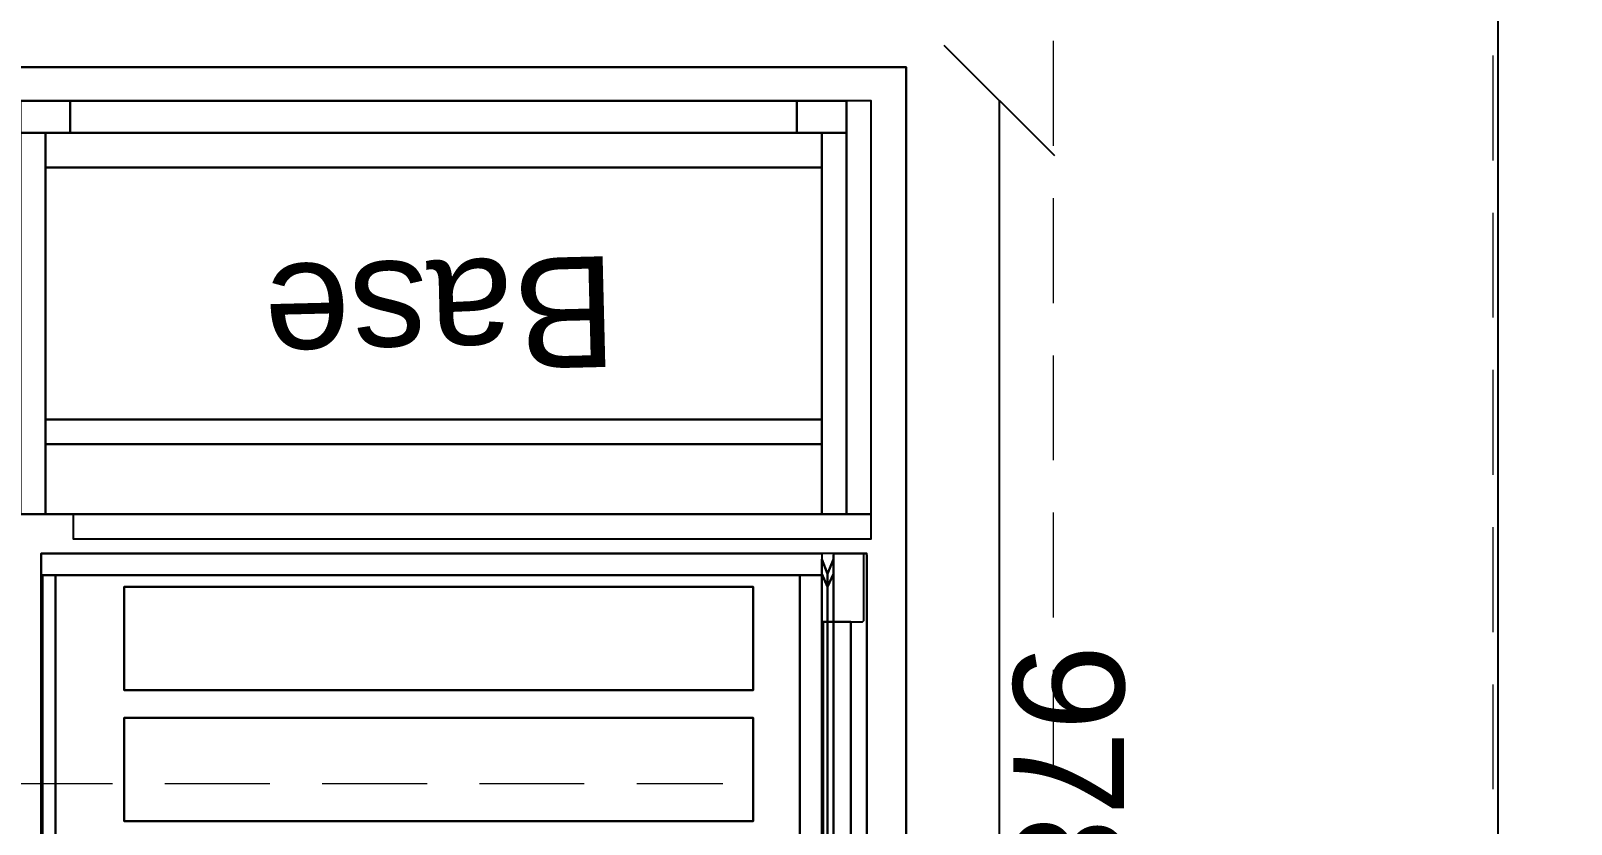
# Model space of a CAD drawing. Header units: millimetres. Extents: x -5841 to 140562, y 1006 to 102310.
# Drawn here: x 100590 to 101710, y 14744 to 15321 of the extents above; entities that cross this region are included whole.
import ezdxf

# ---------------------------------------------------------------- set-up
doc = ezdxf.new("R2010")
doc.units = ezdxf.units.MM
doc.header["$LTSCALE"] = 10
for name, color, linetype in [('PDF18_0', 7, 'Continuous'), ('PDF18_1-Dim-01', 7, 'Continuous'), ('PDF18_1-EeAa_3D-01', 7, 'Continuous'), ('PDF18_1-Electrical_App-01', 7, 'Continuous'), ('PDF18_Text', 7, 'Continuous')]:
    doc.layers.add(name, color=color, linetype=linetype)
for name, color, linetype, true_color in [('PDF18_1-Base-01', 7, 'Continuous', 0xddc16e), ('PDF18_1-Cab-01', 7, 'Continuous', 0x545454), ('PDF18_1-Cab_2D-01', 7, 'Continuous', 0x545454), ('PDF18_1-Cab_Back-01', 7, 'Continuous', 0xddc16e), ('PDF18_1-Cab_Frame-01', 7, 'Continuous', 0xddc16e), ('PDF18_1-Cab_Front-01', 7, 'Continuous', 0xddc16e), ('PDF18_1-Cab_IComp-01', 7, 'Continuous', 0xddc16e), ('PDF18_1-Cab_Inside-01', 7, 'Continuous', 0xddc16e), ('PDF18_1-Cab_Outside-01', 7, 'Continuous', 0xddc16e), ('PDF18_1-Shape-01', 140, 'Continuous', 0x00bfff), ('PDF18_KD - WALL - LOADBEARING', 7, 'Continuous', 0xc0ab87)]:
    doc.layers.add(name, color=color, linetype=linetype, true_color=true_color)
doc.styles.add('PDF ArialMT', font='arial.ttf')
picture_1 = doc.add_image_def('image2.png', size_in_pixel=(2281, 605))

msp = doc.modelspace()

# ---------------------------------------------------------------- linework, layer by layer
at = {"layer": 'PDF18_0', "color": 0, "lineweight": 0, "true_color": 0x939598}
for points in [[(101333.38219, 15237.27004), (101333.38219, 15313.46811)], [(101652.99076, 15226.68697), (101652.99076, 15302.88504)], [(101333.38219, 15122.97293), (101333.38219, 15199.171)], [(101652.99076, 15112.38987), (101652.99076, 15188.58794)], [(101333.38219, 15008.67582), (101333.38219, 15084.8739)], [(101652.99076, 14998.09276), (101652.99076, 15074.29083)], [(101333.38219, 14894.37872), (101333.38219, 14970.57679)], [(101652.99076, 14883.79565), (101652.99076, 14959.99372)], [(101333.38219, 14780.08161), (101333.38219, 14856.27968)], [(101652.99076, 14769.49855), (101652.99076, 14845.69662)], [(100573.51809, 14773.73177), (100649.71616, 14773.73177)], [(100687.8152, 14773.73177), (100764.01327, 14773.73177)], [(100802.1123, 14773.73177), (100878.31038, 14773.73177)], [(100916.40941, 14773.73177), (100992.60748, 14773.73177)], [(101030.70652, 14773.73177), (101093.1466, 14773.73177)]]:
    msp.add_lwpolyline(points, dxfattribs=at)
at = {"layer": 'PDF18_0', "lineweight": 25}
msp.add_lwpolyline([(100005.20748, 15294.41859), (100005.20748, 14657.31806), (98984.99998, 14657.31806), (98984.99998, 15294.41859), (97782.76376, 15294.41859), (97782.76376, 14292.2023), (101226.49323, 14292.2023), (101226.49323, 15294.41859)], close=True, dxfattribs=at)
at = {"layer": 'PDF18_1-Base-01', "lineweight": 25}
msp.add_lwpolyline([(101165.11145, 15221.39544), (100601.03406, 15221.39544), (100601.03406, 15038.30841), (101165.11145, 15038.30841)], close=True, dxfattribs=at)
at = {"layer": 'PDF18_1-Cab-01', "lineweight": 25}
for points in [[(101183.10266, 15270.07754), (100583.04285, 15270.07754), (100583.04285, 14969.51848), (101183.10266, 14969.51848)], [(101201.09387, 15270.07754), (101183.10266, 15270.07754), (101183.10266, 14969.51848), (101201.09387, 14969.51848)], [(100621.14189, 14969.51848), (100621.14189, 14951.52727), (101201.09387, 14951.52727), (101201.09387, 14969.51848)]]:
    msp.add_lwpolyline(points, close=True, dxfattribs=at)
at = {"layer": 'PDF18_1-Cab_2D-01', "lineweight": 25}
for points in [[(101183.10266, 14969.51848), (101183.10266, 15270.07754), (100583.04285, 15270.07754), (100583.04285, 14969.51848)], [(101201.09387, 14969.51848), (101201.09387, 15270.07754), (101183.10266, 15270.07754), (101183.10266, 14969.51848)], [(101201.09387, 14969.51848), (100621.14189, 14969.51848), (100621.14189, 14951.52727), (101201.09387, 14951.52727)]]:
    msp.add_lwpolyline(points, close=True, dxfattribs=at)
at = {"layer": 'PDF18_1-Cab_Back-01', "lineweight": 25}
msp.add_lwpolyline([(100601.03406, 15020.3172), (100601.03406, 15038.30841), (101165.11145, 15038.30841), (101165.11145, 15020.3172), (100601.03406, 15020.3172), (101165.11145, 15020.3172), (101165.11145, 15038.30841), (101165.11145, 15020.3172), (101165.11145, 15038.30841), (100601.03406, 15038.30841), (100601.03406, 15020.3172), (100601.03406, 15038.30841), (100601.03406, 15020.3172), (100601.03406, 15038.30841), (101165.11145, 15038.30841), (101165.11145, 15020.3172), (100601.03406, 15020.3172), (101165.11145, 15020.3172), (101165.11145, 15038.30841), (100601.03406, 15038.30841), (100601.03406, 15020.3172), (101165.11145, 15020.3172), (101165.11145, 15038.30841), (101165.11145, 15020.3172), (100601.03406, 15020.3172), (101165.11145, 15020.3172)], dxfattribs=at)
at = {"layer": 'PDF18_1-Cab_Frame-01', "lineweight": 25}
for points in [[(100547.06043, 15270.07754), (100547.06043, 15246.7948), (100547.06043, 15270.07754), (100547.06043, 15246.7948), (100583.04285, 15246.7948), (100583.04285, 15270.07754), (100583.04285, 15246.7948), (100583.04285, 15270.07754), (100583.04285, 15246.7948), (100619.02527, 15246.7948), (100619.02527, 15270.07754), (100619.02527, 15246.7948), (100619.02527, 15270.07754), (100619.02527, 15246.7948), (101147.12024, 15246.7948), (101147.12024, 15270.07754), (101147.12024, 15246.7948), (101147.12024, 15270.07754), (101147.12024, 15246.7948), (101183.10266, 15246.7948), (101183.10266, 15270.07754)], [(100619.02527, 15270.07754), (100583.04285, 15270.07754), (100619.02527, 15270.07754)], [(100619.02527, 15270.07754), (100583.04285, 15270.07754), (100619.02527, 15270.07754)], [(100619.02527, 15270.07754), (100619.02527, 15246.7948), (100619.02527, 15270.07754), (100619.02527, 15246.7948), (101147.12024, 15246.7948), (101147.12024, 15270.07754)], [(100619.02527, 15270.07754), (100619.02527, 15246.7948), (100619.02527, 15270.07754)], [(100619.02527, 15270.07754), (100619.02527, 15246.7948), (100619.02527, 15270.07754)], [(101147.12024, 15270.07754), (100619.02527, 15270.07754), (101147.12024, 15270.07754)], [(101183.10266, 15270.07754), (101147.12024, 15270.07754), (101183.10266, 15270.07754)], [(101147.12024, 15270.07754), (101147.12024, 15246.7948), (101147.12024, 15270.07754)], [(101183.10266, 15270.07754), (101147.12024, 15270.07754), (101183.10266, 15270.07754)], [(101183.10266, 15246.7948), (101147.12024, 15246.7948), (100619.02527, 15246.7948), (100583.04285, 15246.7948), (100547.06043, 15246.7948), (100218.9854, 15246.7948)], [(100619.02527, 15246.7948), (100583.04285, 15246.7948), (100619.02527, 15246.7948)], [(101147.12024, 15246.7948), (100619.02527, 15246.7948)], [(101147.12024, 15246.7948), (100619.02527, 15246.7948), (101147.12024, 15246.7948)], [(101147.12024, 15246.7948), (100619.02527, 15246.7948), (101147.12024, 15246.7948)], [(101183.10266, 15246.7948), (101147.12024, 15246.7948), (101183.10266, 15246.7948)]]:
    msp.add_lwpolyline(points, dxfattribs=at)
for points in [[(100619.02527, 15270.07754), (100619.02527, 15246.7948), (100583.04285, 15246.7948), (100583.04285, 15270.07754)], [(100619.02527, 15270.07754), (100619.02527, 15246.7948), (100583.04285, 15246.7948), (100583.04285, 15270.07754), (100619.02527, 15270.07754), (100583.04285, 15270.07754), (100583.04285, 15246.7948), (100619.02527, 15246.7948), (100619.02527, 15270.07754), (100619.02527, 15246.7948)], [(101147.12024, 15270.07754), (101147.12024, 15246.7948), (100619.02527, 15246.7948), (100619.02527, 15270.07754)], [(101147.12024, 15270.07754), (100619.02527, 15270.07754), (101147.12024, 15270.07754), (101147.12024, 15246.7948), (100619.02527, 15246.7948), (100619.02527, 15270.07754)], [(101147.12024, 15270.07754), (100619.02527, 15270.07754), (101147.12024, 15270.07754), (101147.12024, 15246.7948), (100619.02527, 15246.7948), (100619.02527, 15270.07754), (101147.12024, 15270.07754), (100619.02527, 15270.07754), (100619.02527, 15246.7948), (101147.12024, 15246.7948), (101147.12024, 15270.07754), (101147.12024, 15246.7948)], [(101147.12024, 15270.07754), (100619.02527, 15270.07754), (101147.12024, 15270.07754), (101147.12024, 15246.7948), (100619.02527, 15246.7948), (100619.02527, 15270.07754), (101147.12024, 15270.07754), (100619.02527, 15270.07754), (100619.02527, 15246.7948), (101147.12024, 15246.7948), (101147.12024, 15270.07754), (101147.12024, 15246.7948)], [(101183.10266, 15270.07754), (101183.10266, 15246.7948), (101147.12024, 15246.7948), (101147.12024, 15270.07754)], [(101183.10266, 15270.07754), (101183.10266, 15246.7948), (101147.12024, 15246.7948), (101147.12024, 15270.07754), (101183.10266, 15270.07754), (101147.12024, 15270.07754), (101147.12024, 15246.7948), (101183.10266, 15246.7948), (101183.10266, 15270.07754), (101183.10266, 15246.7948)]]:
    msp.add_lwpolyline(points, close=True, dxfattribs=at)
at = {"layer": 'PDF18_1-Cab_Front-01', "lineweight": 25}
msp.add_lwpolyline([(100583.04285, 15246.7948), (100601.03406, 15246.7948), (100583.04285, 15246.7948), (100601.03406, 15246.7948)], dxfattribs=at)
for points in [[(101165.11145, 15246.7948), (100601.03406, 15246.7948), (101165.11145, 15246.7948), (100601.03406, 15246.7948)], [(101165.11145, 15246.7948), (100601.03406, 15246.7948), (101165.11145, 15246.7948), (100601.03406, 15246.7948)], [(101183.10266, 15246.7948), (101165.11145, 15246.7948), (101183.10266, 15246.7948), (101165.11145, 15246.7948)]]:
    msp.add_lwpolyline(points, close=True, dxfattribs=at)
at = {"layer": 'PDF18_1-Cab_IComp-01', "lineweight": 25}
for points in [[(100601.03406, 15038.30841), (100601.03406, 15221.39544), (101165.11145, 15221.39544), (101165.11145, 15038.30841)], [(101165.11145, 15038.30841), (101165.11145, 15221.39544), (100601.03406, 15221.39544), (100601.03406, 15038.30841), (101165.11145, 15038.30841), (101165.11145, 15221.39544)], [(100601.03406, 15038.30841), (101165.11145, 15038.30841), (100601.03406, 15038.30841), (100601.03406, 15221.39544), (101165.11145, 15221.39544), (101165.11145, 15038.30841)], [(101165.11145, 15038.30841), (101165.11145, 15221.39544), (100601.03406, 15221.39544), (100601.03406, 15038.30841), (101165.11145, 15038.30841), (101165.11145, 15221.39544)]]:
    msp.add_lwpolyline(points, close=True, dxfattribs=at)
for points in [[(101165.11145, 15221.39544), (100601.03406, 15221.39544), (101165.11145, 15221.39544)], [(100601.03406, 15221.39544), (100601.03406, 15038.30841), (100601.03406, 15221.39544)], [(101165.11145, 15221.39544), (100601.03406, 15221.39544), (101165.11145, 15221.39544)], [(100601.03406, 15221.39544), (100601.03406, 15038.30841), (100601.03406, 15221.39544)], [(100601.03406, 15038.30841), (101165.11145, 15038.30841), (100601.03406, 15038.30841)]]:
    msp.add_lwpolyline(points, dxfattribs=at)
at = {"layer": 'PDF18_1-Cab_Inside-01', "lineweight": 25}
for points in [[(100601.03406, 14969.51848), (100601.03406, 15246.7948), (101165.11145, 15246.7948), (101165.11145, 14969.51848), (100601.03406, 14969.51848), (100601.03406, 15246.7948), (101165.11145, 15246.7948), (101165.11145, 14969.51848)], [(101165.11145, 14969.51848), (101165.11145, 15246.7948), (100601.03406, 15246.7948), (100601.03406, 14969.51848), (101165.11145, 14969.51848), (101165.11145, 15246.7948), (100601.03406, 15246.7948), (100601.03406, 14969.51848)]]:
    msp.add_lwpolyline(points, close=True, dxfattribs=at)
at = {"layer": 'PDF18_1-Cab_Outside-01', "lineweight": 25}
for points in [[(100583.04285, 14969.51848), (100583.04285, 15246.7948), (100601.03406, 15246.7948), (100601.03406, 14969.51848)], [(101165.11145, 14969.51848), (101165.11145, 15246.7948), (100601.03406, 15246.7948), (100601.03406, 14969.51848), (101165.11145, 14969.51848), (101165.11145, 15246.7948)], [(101165.11145, 14969.51848), (101165.11145, 15246.7948), (100601.03406, 15246.7948), (100601.03406, 14969.51848), (101165.11145, 14969.51848), (101165.11145, 15246.7948)], [(100601.03406, 14969.51848), (100601.03406, 15246.7948), (101165.11145, 15246.7948), (101165.11145, 14969.51848)], [(100601.03406, 14969.51848), (101165.11145, 14969.51848), (100601.03406, 14969.51848), (100601.03406, 15246.7948), (101165.11145, 15246.7948), (101165.11145, 14969.51848)], [(101183.10266, 14969.51848), (101165.11145, 14969.51848), (101165.11145, 15246.7948), (101183.10266, 15246.7948)]]:
    msp.add_lwpolyline(points, close=True, dxfattribs=at)
for points in [[(100601.03406, 14969.51848), (100601.03406, 15246.7948), (100583.04285, 15246.7948), (100601.03406, 15246.7948), (100601.03406, 14969.51848), (100583.04285, 14969.51848), (100601.03406, 14969.51848), (100601.03406, 15246.7948), (100583.04285, 15246.7948), (100583.04285, 14969.51848), (100601.03406, 14969.51848), (100583.04285, 14969.51848), (100583.04285, 15246.7948), (100583.04285, 14969.51848), (100583.04285, 15246.7948), (100583.04285, 14969.51848), (100601.03406, 14969.51848), (100583.04285, 14969.51848)], [(100601.03406, 15246.7948), (100601.03406, 14969.51848), (100601.03406, 15246.7948)], [(100601.03406, 15246.7948), (100601.03406, 14969.51848), (100601.03406, 15246.7948)], [(100601.03406, 15246.7948), (100601.03406, 14969.51848), (100601.03406, 15246.7948)], [(100601.03406, 15246.7948), (100601.03406, 14969.51848), (100601.03406, 15246.7948)], [(101183.10266, 15246.7948), (101165.11145, 15246.7948), (101165.11145, 14969.51848), (101183.10266, 14969.51848), (101183.10266, 15246.7948), (101183.10266, 14969.51848), (101165.11145, 14969.51848), (101165.11145, 15246.7948), (101183.10266, 15246.7948), (101183.10266, 14969.51848), (101183.10266, 15246.7948), (101165.11145, 15246.7948), (101165.11145, 14969.51848), (101183.10266, 14969.51848), (101165.11145, 14969.51848), (101183.10266, 14969.51848), (101183.10266, 15246.7948), (101183.10266, 14969.51848)], [(101165.11145, 14969.51848), (101165.11145, 15246.7948), (101165.11145, 14969.51848)], [(101165.11145, 14969.51848), (101165.11145, 15246.7948), (101165.11145, 14969.51848)], [(100601.03406, 14969.51848), (101165.11145, 14969.51848), (100601.03406, 14969.51848)], [(100601.03406, 14969.51848), (101165.11145, 14969.51848), (100601.03406, 14969.51848)], [(100601.03406, 14969.51848), (101165.11145, 14969.51848), (100601.03406, 14969.51848)]]:
    msp.add_lwpolyline(points, dxfattribs=at)
at = {"layer": 'PDF18_1-Dim-01', "lineweight": 25}
for points in [[(101334.44049, 15229.86189), (101254.0092, 15310.29319)], [(101294.22484, 14293.26061), (101294.22484, 15270.07754)]]:
    msp.add_lwpolyline(points, dxfattribs=at)
at = {"layer": 'PDF18_1-EeAa_3D-01', "lineweight": 25}
for points in [[(100597.85914, 14925.06961), (100597.85914, 14940.94421), (101165.11145, 14940.94421), (101165.11145, 14925.06961), (100597.85914, 14925.06961), (100597.85914, 14940.94421), (101165.11145, 14940.94421), (101165.11145, 14925.06961)], [(101196.86064, 14940.94421), (101197.91895, 14939.8859), (101197.91895, 14341.94271), (101196.86064, 14340.8844), (101174.63621, 14340.8844), (101196.86064, 14340.8844), (101197.91895, 14341.94271), (101197.91895, 14939.8859), (101196.86064, 14940.94421), (101174.63621, 14940.94421), (101173.5779, 14939.8859), (101174.63621, 14940.94421), (101196.86064, 14940.94421), (101197.91895, 14939.8859), (101197.91895, 14341.94271), (101196.86064, 14340.8844), (101197.91895, 14341.94271), (101197.91895, 14939.8859), (101196.86064, 14940.94421), (101174.63621, 14940.94421)], [(101174.63621, 14940.94421), (101173.5779, 14939.8859)], [(101195.80234, 14892.26211), (101195.80234, 14939.8859), (101194.74403, 14940.94421), (101173.5779, 14940.94421), (101173.5779, 14891.2038), (101194.74403, 14891.2038), (101195.80234, 14892.26211), (101195.80234, 14939.8859), (101194.74403, 14940.94421), (101173.5779, 14940.94421), (101173.5779, 14891.2038), (101194.74403, 14891.2038)], [(101169.34467, 14926.12792), (101165.11145, 14936.71098), (101165.11145, 14346.17593), (101169.34467, 14355.70069)], [(101165.11145, 14346.17593), (101165.11145, 14936.71098), (101169.34467, 14926.12792), (101169.34467, 14355.70069)], [(101169.34467, 14355.70069), (101173.5779, 14346.17593), (101173.5779, 14936.71098), (101169.34467, 14926.12792), (101173.5779, 14936.71098), (101173.5779, 14346.17593)], [(101174.63621, 14340.8844), (101173.5779, 14341.94271), (101173.5779, 14939.8859), (101173.5779, 14341.94271)], [(101165.11145, 14356.759), (100597.85914, 14356.759), (100597.85914, 14925.06961), (101165.11145, 14925.06961)], [(100597.85914, 14925.06961), (101165.11145, 14925.06961), (101165.11145, 14356.759), (100597.85914, 14356.759)], [(100598.91745, 14925.06961), (100598.91745, 14356.759), (100597.85914, 14356.759), (100598.91745, 14356.759)], [(101149.23685, 14925.06961), (100598.91745, 14925.06961), (100598.91745, 14356.759), (101149.23685, 14356.759)], [(100608.44221, 14356.759), (101165.11145, 14356.759), (101165.11145, 14925.06961), (100608.44221, 14925.06961)], [(100608.44221, 14356.759), (100608.44221, 14925.06961), (101165.11145, 14925.06961), (101165.11145, 14356.759)], [(100608.44221, 14356.759), (101165.11145, 14356.759), (101165.11145, 14925.06961), (100608.44221, 14925.06961)], [(100608.44221, 14356.759), (100608.44221, 14925.06961), (101165.11145, 14925.06961), (101165.11145, 14356.759)], [(100608.44221, 14356.759), (101165.11145, 14356.759), (101165.11145, 14925.06961), (100608.44221, 14925.06961)], [(100608.44221, 14356.759), (100608.44221, 14925.06961), (101165.11145, 14925.06961), (101165.11145, 14356.759)], [(100608.44221, 14356.759), (101165.11145, 14356.759), (101165.11145, 14925.06961), (100608.44221, 14925.06961)], [(100608.44221, 14356.759), (100608.44221, 14925.06961), (101165.11145, 14925.06961), (101165.11145, 14356.759)], [(100608.44221, 14356.759), (101165.11145, 14356.759), (101165.11145, 14925.06961), (100608.44221, 14925.06961)], [(100608.44221, 14356.759), (100608.44221, 14925.06961), (101165.11145, 14925.06961), (101165.11145, 14356.759)], [(101165.11145, 14925.06961), (101165.11145, 14356.759), (101149.23685, 14356.759), (101165.11145, 14356.759)], [(101165.11145, 14926.12792), (101169.34467, 14916.60316), (101169.34467, 14366.28376), (101165.11145, 14355.70069)], [(101169.34467, 14366.28376), (101169.34467, 14916.60316), (101165.11145, 14926.12792), (101165.11145, 14355.70069)], [(101169.34467, 14916.60316), (101173.5779, 14926.12792), (101173.5779, 14355.70069), (101169.34467, 14366.28376), (101173.5779, 14355.70069), (101173.5779, 14926.12792)], [(100658.18262, 14916.60316), (101115.37104, 14916.60316), (101115.37104, 14841.46339), (100658.18262, 14841.46339)], [(101115.37104, 14916.60316), (100658.18262, 14916.60316), (100658.18262, 14841.46339), (101115.37104, 14841.46339)], [(100658.18262, 14916.60316), (101115.37104, 14916.60316), (101115.37104, 14841.46339), (100658.18262, 14841.46339)], [(101115.37104, 14916.60316), (100658.18262, 14916.60316), (100658.18262, 14841.46339), (101115.37104, 14841.46339)], [(100658.18262, 14916.60316), (101115.37104, 14916.60316), (101115.37104, 14841.46339), (100658.18262, 14841.46339)], [(101115.37104, 14916.60316), (100658.18262, 14916.60316), (100658.18262, 14841.46339), (101115.37104, 14841.46339)], [(100658.18262, 14916.60316), (101115.37104, 14916.60316), (101115.37104, 14841.46339), (100658.18262, 14841.46339)], [(101115.37104, 14916.60316), (100658.18262, 14916.60316), (100658.18262, 14841.46339), (101115.37104, 14841.46339)], [(100658.18262, 14916.60316), (101115.37104, 14916.60316), (101115.37104, 14841.46339), (100658.18262, 14841.46339)], [(101115.37104, 14916.60316), (100658.18262, 14916.60316), (100658.18262, 14841.46339), (101115.37104, 14841.46339)], [(101186.27758, 14391.68311), (101166.16975, 14391.68311), (101186.27758, 14391.68311), (101186.27758, 14891.2038)], [(100658.18262, 14821.35557), (101115.37104, 14821.35557), (101115.37104, 14746.2158), (100658.18262, 14746.2158)], [(101115.37104, 14821.35557), (100658.18262, 14821.35557), (100658.18262, 14746.2158), (101115.37104, 14746.2158)], [(100658.18262, 14821.35557), (101115.37104, 14821.35557), (101115.37104, 14746.2158), (100658.18262, 14746.2158)], [(101115.37104, 14821.35557), (100658.18262, 14821.35557), (100658.18262, 14746.2158), (101115.37104, 14746.2158)], [(100658.18262, 14821.35557), (101115.37104, 14821.35557), (101115.37104, 14746.2158), (100658.18262, 14746.2158)], [(101115.37104, 14821.35557), (100658.18262, 14821.35557), (100658.18262, 14746.2158), (101115.37104, 14746.2158)], [(100658.18262, 14821.35557), (101115.37104, 14821.35557), (101115.37104, 14746.2158), (100658.18262, 14746.2158)], [(101115.37104, 14821.35557), (100658.18262, 14821.35557), (100658.18262, 14746.2158), (101115.37104, 14746.2158)], [(100658.18262, 14821.35557), (101115.37104, 14821.35557), (101115.37104, 14746.2158), (100658.18262, 14746.2158)], [(101115.37104, 14821.35557), (100658.18262, 14821.35557), (100658.18262, 14746.2158), (101115.37104, 14746.2158)]]:
    msp.add_lwpolyline(points, close=True, dxfattribs=at)
for points in [[(100597.85914, 14940.94421), (100597.85914, 14940.94421)], [(100597.85914, 14940.94421), (100597.85914, 14940.94421)], [(101165.11145, 14940.94421), (101165.11145, 14940.94421)], [(101165.11145, 14940.94421), (101165.11145, 14940.94421)], [(101173.5779, 14940.94421), (101173.5779, 14940.94421)], [(101173.5779, 14940.94421), (101173.5779, 14940.94421)], [(101174.63621, 14940.94421), (101174.63621, 14940.94421)], [(101174.63621, 14940.94421), (101174.63621, 14940.94421)], [(101174.63621, 14940.94421), (101174.63621, 14940.94421)], [(101174.63621, 14940.94421), (101174.63621, 14940.94421)], [(101174.63621, 14940.94421), (101174.63621, 14940.94421)], [(101194.74403, 14940.94421), (101194.74403, 14940.94421)], [(101194.74403, 14940.94421), (101194.74403, 14940.94421)], [(101196.86064, 14940.94421), (101196.86064, 14940.94421)], [(101196.86064, 14940.94421), (101196.86064, 14940.94421)], [(101196.86064, 14940.94421), (101196.86064, 14940.94421)], [(101196.86064, 14940.94421), (101196.86064, 14940.94421)], [(101196.86064, 14940.94421), (101196.86064, 14940.94421)], [(101165.11145, 14936.71098), (101165.11145, 14936.71098)], [(101165.11145, 14936.71098), (101165.11145, 14936.71098)], [(101165.11145, 14936.71098), (101165.11145, 14936.71098)], [(101173.5779, 14939.8859), (101173.5779, 14939.8859)], [(101173.5779, 14939.8859), (101173.5779, 14939.8859)], [(101173.5779, 14939.8859), (101173.5779, 14341.94271), (101173.5779, 14939.8859)], [(101173.5779, 14939.8859), (101173.5779, 14939.8859)], [(101173.5779, 14936.71098), (101173.5779, 14936.71098)], [(101173.5779, 14936.71098), (101173.5779, 14936.71098)], [(101173.5779, 14936.71098), (101173.5779, 14936.71098)], [(101195.80234, 14939.8859), (101195.80234, 14939.8859)], [(101197.91895, 14939.8859), (101197.91895, 14939.8859)], [(101197.91895, 14939.8859), (101197.91895, 14939.8859)], [(101197.91895, 14939.8859), (101197.91895, 14939.8859)], [(101197.91895, 14939.8859), (101197.91895, 14939.8859)], [(101197.91895, 14939.8859), (101197.91895, 14939.8859)], [(101197.91895, 14939.8859), (101197.91895, 14939.8859)], [(100597.85914, 14925.06961), (100597.85914, 14925.06961)], [(100597.85914, 14925.06961), (100597.85914, 14925.06961)], [(100597.85914, 14356.759), (100597.85914, 14925.06961), (100597.85914, 14356.759)], [(100597.85914, 14925.06961), (100598.91745, 14925.06961), (100597.85914, 14925.06961)], [(100597.85914, 14925.06961), (100597.85914, 14925.06961)], [(100597.85914, 14925.06961), (100597.85914, 14925.06961)], [(100598.91745, 14925.06961), (100598.91745, 14925.06961)], [(100608.44221, 14925.06961), (100608.44221, 14925.06961)], [(100608.44221, 14925.06961), (100608.44221, 14925.06961)], [(100608.44221, 14925.06961), (100608.44221, 14925.06961)], [(100608.44221, 14925.06961), (100608.44221, 14925.06961)], [(100608.44221, 14925.06961), (100608.44221, 14925.06961)], [(100608.44221, 14925.06961), (100608.44221, 14925.06961)], [(100608.44221, 14925.06961), (100608.44221, 14925.06961)], [(100608.44221, 14925.06961), (100608.44221, 14925.06961)], [(100608.44221, 14925.06961), (100608.44221, 14925.06961)], [(100608.44221, 14925.06961), (100608.44221, 14925.06961)], [(101149.23685, 14356.759), (101149.23685, 14925.06961), (101149.23685, 14356.759)], [(101149.23685, 14925.06961), (101165.11145, 14925.06961), (101149.23685, 14925.06961)], [(101149.23685, 14925.06961), (101149.23685, 14925.06961)], [(101165.11145, 14926.12792), (101165.11145, 14926.12792)], [(101165.11145, 14926.12792), (101165.11145, 14926.12792)], [(101165.11145, 14926.12792), (101165.11145, 14926.12792)], [(101165.11145, 14925.06961), (101165.11145, 14925.06961)], [(101165.11145, 14925.06961), (101165.11145, 14925.06961)], [(101165.11145, 14925.06961), (101165.11145, 14925.06961)], [(101165.11145, 14925.06961), (101165.11145, 14925.06961)], [(101165.11145, 14925.06961), (101165.11145, 14925.06961)], [(101165.11145, 14925.06961), (101165.11145, 14925.06961)], [(101165.11145, 14925.06961), (101165.11145, 14925.06961)], [(101165.11145, 14925.06961), (101165.11145, 14925.06961)], [(101165.11145, 14925.06961), (101165.11145, 14925.06961)], [(101165.11145, 14925.06961), (101165.11145, 14925.06961)], [(101169.34467, 14926.12792), (101169.34467, 14926.12792)], [(101169.34467, 14926.12792), (101169.34467, 14926.12792)], [(101169.34467, 14926.12792), (101169.34467, 14926.12792)], [(101173.5779, 14926.12792), (101173.5779, 14926.12792)], [(101173.5779, 14926.12792), (101173.5779, 14926.12792)], [(100658.18262, 14916.60316), (100658.18262, 14916.60316)], [(100658.18262, 14916.60316), (100658.18262, 14916.60316)], [(100658.18262, 14916.60316), (100658.18262, 14916.60316)], [(100658.18262, 14916.60316), (100658.18262, 14916.60316)], [(100658.18262, 14916.60316), (100658.18262, 14916.60316)], [(100658.18262, 14916.60316), (100658.18262, 14916.60316)], [(100658.18262, 14916.60316), (100658.18262, 14916.60316)], [(100658.18262, 14916.60316), (100658.18262, 14916.60316)], [(100658.18262, 14916.60316), (100658.18262, 14916.60316)], [(100658.18262, 14916.60316), (100658.18262, 14916.60316)], [(101115.37104, 14916.60316), (101115.37104, 14916.60316)], [(101115.37104, 14916.60316), (101115.37104, 14916.60316)], [(101115.37104, 14916.60316), (101115.37104, 14916.60316)], [(101115.37104, 14916.60316), (101115.37104, 14916.60316)], [(101115.37104, 14916.60316), (101115.37104, 14916.60316)], [(101115.37104, 14916.60316), (101115.37104, 14916.60316)], [(101115.37104, 14916.60316), (101115.37104, 14916.60316)], [(101115.37104, 14916.60316), (101115.37104, 14916.60316)], [(101115.37104, 14916.60316), (101115.37104, 14916.60316)], [(101115.37104, 14916.60316), (101115.37104, 14916.60316)], [(101169.34467, 14916.60316), (101169.34467, 14916.60316)], [(101169.34467, 14916.60316), (101169.34467, 14916.60316)], [(101169.34467, 14916.60316), (101169.34467, 14916.60316)], [(101166.16975, 14391.68311), (101166.16975, 14891.2038), (101166.16975, 14391.68311)], [(101166.16975, 14891.2038), (101186.27758, 14891.2038), (101166.16975, 14891.2038)], [(101166.16975, 14891.2038), (101166.16975, 14891.2038)], [(101173.5779, 14891.2038), (101173.5779, 14891.2038)], [(101173.5779, 14891.2038), (101173.5779, 14891.2038)], [(101186.27758, 14891.2038), (101186.27758, 14891.2038)], [(100658.18262, 14841.46339), (100658.18262, 14841.46339)], [(100658.18262, 14841.46339), (100658.18262, 14841.46339)], [(100658.18262, 14841.46339), (100658.18262, 14841.46339)], [(100658.18262, 14841.46339), (100658.18262, 14841.46339)], [(100658.18262, 14841.46339), (100658.18262, 14841.46339)], [(100658.18262, 14841.46339), (100658.18262, 14841.46339)], [(100658.18262, 14841.46339), (100658.18262, 14841.46339)], [(100658.18262, 14841.46339), (100658.18262, 14841.46339)], [(100658.18262, 14841.46339), (100658.18262, 14841.46339)], [(100658.18262, 14841.46339), (100658.18262, 14841.46339)], [(100658.18262, 14841.46339), (100658.18262, 14841.46339)], [(100658.18262, 14841.46339), (100658.18262, 14841.46339)], [(100658.18262, 14841.46339), (100658.18262, 14841.46339)], [(100658.18262, 14841.46339), (100658.18262, 14841.46339)], [(100658.18262, 14841.46339), (100658.18262, 14841.46339)], [(101115.37104, 14841.46339), (101115.37104, 14841.46339)], [(101115.37104, 14841.46339), (101115.37104, 14841.46339)], [(101115.37104, 14841.46339), (101115.37104, 14841.46339)], [(101115.37104, 14841.46339), (101115.37104, 14841.46339)], [(101115.37104, 14841.46339), (101115.37104, 14841.46339)], [(101115.37104, 14841.46339), (101115.37104, 14841.46339)], [(101115.37104, 14841.46339), (101115.37104, 14841.46339)], [(101115.37104, 14841.46339), (101115.37104, 14841.46339)], [(101115.37104, 14841.46339), (101115.37104, 14841.46339)], [(101115.37104, 14841.46339), (101115.37104, 14841.46339)], [(100658.18262, 14821.35557), (100658.18262, 14821.35557)], [(100658.18262, 14821.35557), (100658.18262, 14821.35557)], [(100658.18262, 14821.35557), (100658.18262, 14821.35557)], [(100658.18262, 14821.35557), (100658.18262, 14821.35557)], [(100658.18262, 14821.35557), (100658.18262, 14821.35557)], [(100658.18262, 14821.35557), (100658.18262, 14821.35557)], [(100658.18262, 14821.35557), (100658.18262, 14821.35557)], [(100658.18262, 14821.35557), (100658.18262, 14821.35557)], [(100658.18262, 14821.35557), (100658.18262, 14821.35557)], [(100658.18262, 14821.35557), (100658.18262, 14821.35557)], [(101115.37104, 14821.35557), (101115.37104, 14821.35557)], [(101115.37104, 14821.35557), (101115.37104, 14821.35557)], [(101115.37104, 14821.35557), (101115.37104, 14821.35557)], [(101115.37104, 14821.35557), (101115.37104, 14821.35557)], [(101115.37104, 14821.35557), (101115.37104, 14821.35557)], [(101115.37104, 14821.35557), (101115.37104, 14821.35557)], [(101115.37104, 14821.35557), (101115.37104, 14821.35557)], [(101115.37104, 14821.35557), (101115.37104, 14821.35557)], [(101115.37104, 14821.35557), (101115.37104, 14821.35557)], [(101115.37104, 14821.35557), (101115.37104, 14821.35557)], [(100658.18262, 14746.2158), (100658.18262, 14746.2158)], [(100658.18262, 14746.2158), (100658.18262, 14746.2158)], [(100658.18262, 14746.2158), (100658.18262, 14746.2158)], [(100658.18262, 14746.2158), (100658.18262, 14746.2158)], [(100658.18262, 14746.2158), (100658.18262, 14746.2158)], [(100658.18262, 14746.2158), (100658.18262, 14746.2158)], [(100658.18262, 14746.2158), (100658.18262, 14746.2158)], [(100658.18262, 14746.2158), (100658.18262, 14746.2158)], [(100658.18262, 14746.2158), (100658.18262, 14746.2158)], [(100658.18262, 14746.2158), (100658.18262, 14746.2158)], [(100658.18262, 14746.2158), (100658.18262, 14746.2158)], [(100658.18262, 14746.2158), (100658.18262, 14746.2158)], [(100658.18262, 14746.2158), (100658.18262, 14746.2158)], [(100658.18262, 14746.2158), (100658.18262, 14746.2158)], [(100658.18262, 14746.2158), (100658.18262, 14746.2158)], [(101115.37104, 14746.2158), (101115.37104, 14746.2158)], [(101115.37104, 14746.2158), (101115.37104, 14746.2158)], [(101115.37104, 14746.2158), (101115.37104, 14746.2158)], [(101115.37104, 14746.2158), (101115.37104, 14746.2158)], [(101115.37104, 14746.2158), (101115.37104, 14746.2158)], [(101115.37104, 14746.2158), (101115.37104, 14746.2158)], [(101115.37104, 14746.2158), (101115.37104, 14746.2158)], [(101115.37104, 14746.2158), (101115.37104, 14746.2158)], [(101115.37104, 14746.2158), (101115.37104, 14746.2158)], [(101115.37104, 14746.2158), (101115.37104, 14746.2158)]]:
    msp.add_lwpolyline(points, dxfattribs=at)
at = {"layer": 'PDF18_1-Electrical_App-01', "lineweight": 25}
msp.add_lwpolyline([(101197.91895, 14340.8844), (101197.91895, 14940.94421), (100597.85914, 14940.94421), (100597.85914, 14340.8844)], close=True, dxfattribs=at)
at = {"layer": 'PDF18_1-Shape-01', "lineweight": 25}
msp.add_lwpolyline([(100005.20748, 15294.41859), (101226.49323, 15294.41859), (101226.49323, 14292.2023), (97782.76376, 14292.2023), (97782.76376, 15294.41859), (98984.99998, 15294.41859), (98984.99998, 14657.31806), (100005.20748, 14657.31806)], close=True, dxfattribs=at)

# ---------------------------------------------------------------- texts
at = {"layer": 'PDF18_Text', "attachment_point": 4, "style": 'PDF ArialMT'}
for s, insert, char_height, rotation in [('Base', (101016.0894, 15117.53067), 80.467062, 181.42783504), ('978', (101343.97494, 14874.89317), 80.466868, 270)]:
    msp.add_mtext(s, dxfattribs=dict(at, insert=insert, char_height=char_height, rotation=rotation))

# ---------------------------------------------------------------- pictures from other files: only their frames are drawn
at = {"layer": 'PDF18_KD - WALL - LOADBEARING', "color": 0, "true_color": 0xf8d731}
image = msp.add_image(picture_1, insert=(103577.35701, 14518.22988), size_in_units=(7242.28661, 1920.90442), rotation=90, dxfattribs=at)
image.dxf.flags = 15

doc.saveas('drawing.dxf')
